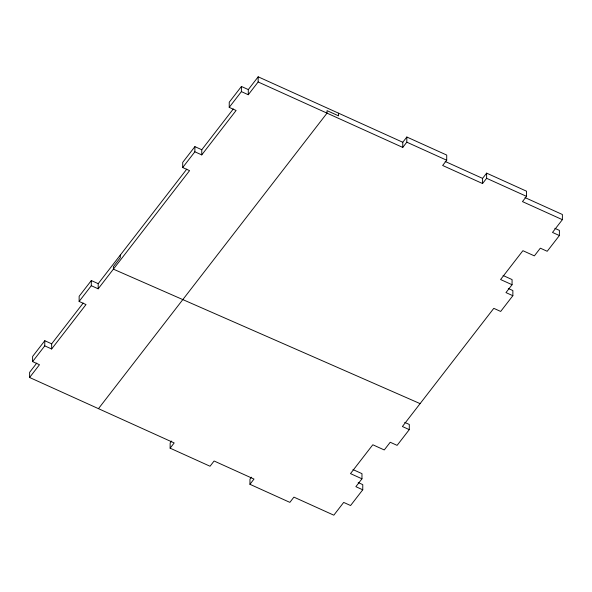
<?xml version="1.0" encoding="UTF-8"?>
<svg xmlns="http://www.w3.org/2000/svg" width="592" height="592" viewBox="0 0 592 592"><rect width="100%" height="100%" fill="white"/><g stroke="black" fill="none" stroke-linecap="round" stroke-linejoin="round"><path stroke-width="0.89" d="M358.19 482.561L362.778 484.633L362.748 489.791L350.575 505.531L343.693 502.416L333.821 515.188L293.913 497.125L289.858 502.371L249.95 484.308L254.005 479.061L214.097 460.998L210.042 466.244L170.133 448.181L174.189 442.934L29.6 377.489L29.63 372.331L36.756 363.111M29.6 377.489L39.472 364.724L32.59 361.608L32.619 356.451L44.792 340.711L51.674 343.826L51.645 348.984L44.77 345.869L44.792 340.711M51.645 348.984L86.003 304.562L79.121 301.446L79.15 296.289L91.323 280.549L98.205 283.664L98.176 288.815L91.294 285.707L91.323 280.549M120.294 255.093L120.28 257.749L113.398 266.652L113.39 269.153L420.105 403.626M170.133 448.181L170.156 443.023L171.68 441.055M98.176 288.815L189.573 170.644L182.691 167.529L182.721 162.371L194.894 146.631L201.776 149.746L201.746 154.897L194.864 151.789L194.894 146.631M201.746 154.897L236.104 110.475L229.222 107.367L229.252 102.209L241.425 86.469L248.307 89.584L248.277 94.735L241.395 91.627L241.425 86.469M249.95 484.308L249.972 479.15L251.496 477.182M258.149 81.97L258.179 76.812L402.782 142.265L402.752 147.423L258.149 81.97L248.277 94.735M338.565 113.198L338.55 115.854L327.036 110.645L327.021 113.146L98.472 408.658M362.748 489.791L355.873 486.676L361.956 478.81L361.986 473.652L352.973 469.574M402.752 147.423L406.808 142.176L406.837 137.018L446.731 155.074L446.708 160.232L442.646 165.479L482.554 183.542L486.617 178.296L486.639 173.138L526.547 191.201L526.525 196.359L522.462 201.606L562.37 219.669L552.499 232.434L559.381 235.549L547.208 251.289L540.326 248.174L534.369 255.877L522.899 250.69L500.588 279.535L512.058 284.73L505.968 292.596L512.85 295.711L500.677 311.451L493.795 308.336L402.397 426.514L409.279 429.629L397.106 445.369L390.224 442.254L384.267 449.957L372.805 444.77L350.486 473.615L361.956 478.81M409.279 429.629L409.309 424.471L404.721 422.399M482.554 183.542L482.584 178.384L486.639 173.138M512.058 284.73L512.08 279.572L503.074 275.495M512.85 295.711L512.879 290.554L508.291 288.482M559.381 235.549L559.41 230.392L554.822 228.32M562.37 219.669L562.4 214.511L524.986 197.58M32.59 361.608L44.77 345.869M79.121 301.446L91.294 285.707M182.691 167.529L194.864 151.789M229.222 107.367L241.395 91.627M51.674 343.826L83.213 303.045M98.205 283.664L186.783 169.127M201.776 149.746L233.315 108.965M248.307 89.584L258.179 76.812M402.782 142.265L406.837 137.018M406.808 142.176L446.708 160.232M486.617 178.296L526.525 196.359M445.169 161.453L482.584 178.384"/></g></svg>
